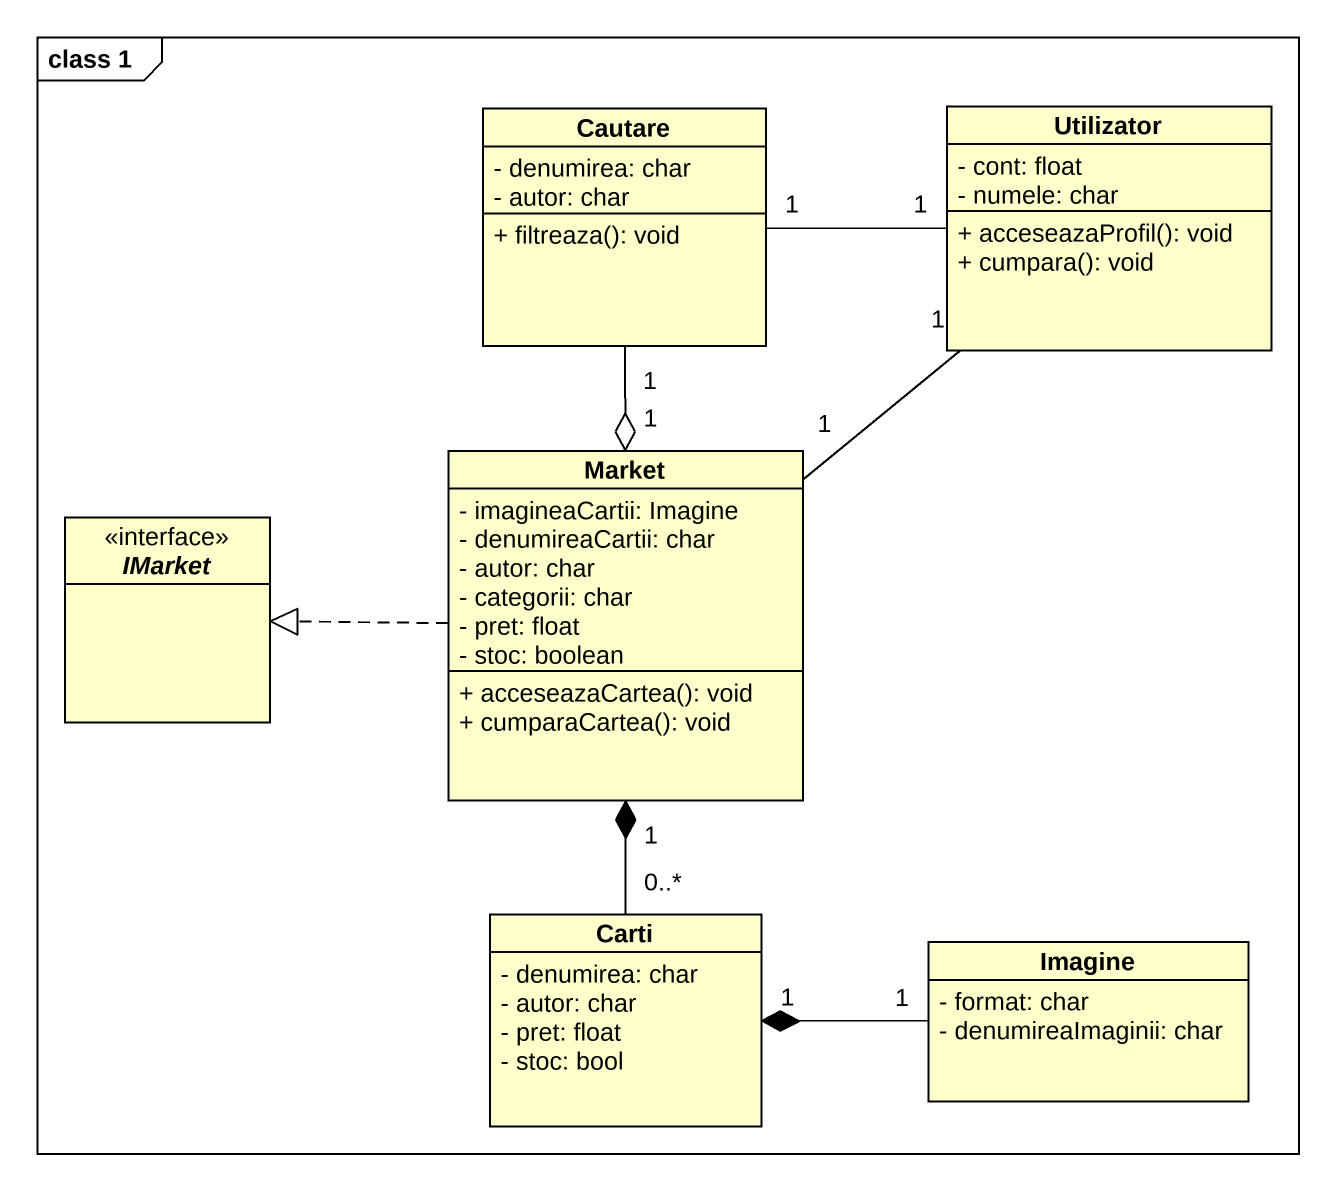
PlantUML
@startuml
mainframe class 1
hide circle
hide empty members
skinparam classAttributeIconSize 0
class Cautare {
  - denumirea: char
  - autor: char
  + filtreaza(): void
}
class Utilizator {
  - cont: float
  - numele: char
  + acceseazaProfil(): void
  + cumpara(): void
}
class Market {
  - imagineaCartii: Imagine
  - denumireaCartii: char
  - autor: char
  - categorii: char
  - pret: float
  - stoc: boolean
  + acceseazaCartea(): void
  + cumparaCartea(): void
}
interface IMarket
class Carti {
  - denumirea: char
  - autor: char
  - pret: float
  - stoc: bool
}
class Imagine {
  - format: char
  - denumireaImaginii: char
}
Cautare "1" -right- "1" Utilizator
Cautare "1" --o "1" Market
Utilizator "1" -- "1" Market
Market .left.|> IMarket
Carti "0..*" -up-* "1" Market
Imagine "1" -left-* "1" Carti
@enduml
